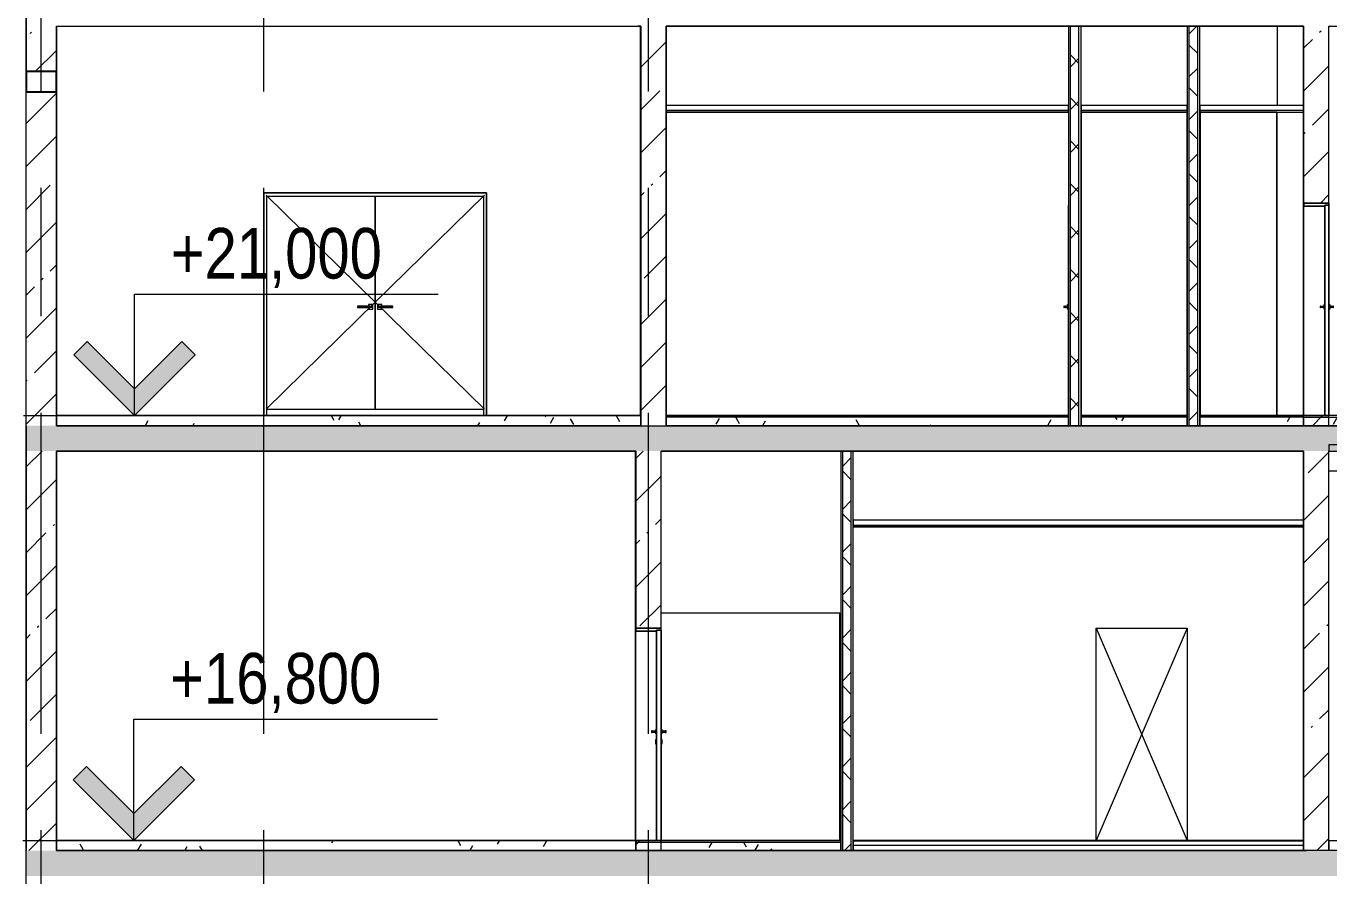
# Model space of a CAD drawing. Header units: millimetres. Extents: x 51154 to 151340, y -24069 to 30962.
# Drawn here: x 104182 to 117057, y 16450 to 24850 of the extents above; entities that cross this region are included whole.
import ezdxf

# ---------------------------------------------------------------- set-up
doc = ezdxf.new("R2010")
doc.units = ezdxf.units.MM
doc.linetypes.add('Осевые', pattern=[6350, 1270, -952.5, 3175, -952.5])
for name, color, linetype, lineweight in [('Высотные отметки', 7, 'Continuous', 9), ('Двери', 7, 'Continuous', 9), ('Каркас несущий', 7, 'Continuous', 9), ('Каркас_Импост', 7, 'Continuous', 9), ('Общие ребра', 7, 'Continuous', 9), ('Основа _2_-1', 7, 'Continuous', 9), ('Отделка 1 _4_-1', 7, 'Continuous', 9), ('Отделка 2 _5_-1', 7, 'Continuous', 9), ('Отметка проема', 7, 'Continuous', 9), ('Панель', 7, 'Continuous', 9), ('Перекрытия', 7, 'Continuous', 9), ('Потолки', 7, 'Continuous', 9), ('Стены', 7, 'Continuous', 9), ('Структура _1_', 7, 'Continuous', 18), ('Штриховка разреза-2', 7, 'Continuous', 9), ('Элементы узлов', 7, 'Continuous', 9)]:
    doc.layers.add(name, color=color, linetype=linetype, lineweight=lineweight)
for name, color, linetype, lineweight, true_color in [('Линии-2', 1, 'Continuous', 25, 0xff0000), ('Оси-3', 7, 'Осевые', 9, 0xaaaaaa), ('Штриховка разреза-1', 7, 'Continuous', 5, 0x787878)]:
    doc.layers.add(name, color=color, linetype=linetype, lineweight=lineweight, true_color=true_color)
doc.styles.add('Arial Narrow', font='ARIALN.TTF', dxfattribs={"height": 500})
pattern_1 = [(45, (99498.54, 6475), (-424.264, 424.264), [600, -100, 20, -100]), (45, (99498.54, 6899), (-424.264, 424.264), [])]
pattern_2 = [(45, (99498.54, 6475), (-212.132, 212.132), []), (135, (99498.54, 6475), (-212.132, -212.132), [])]
pattern_3 = [(0, (99498.54, 6475), (812.8, 203.2), [67.056, -542.544, 67.056, -542.544, -3251.2]), (0, (99498.54, 6475), (812.8, 203.2), [-1219.2, 67.056, -1152.144, 67.056, -542.544, -1422.4]), (0, (99498.54, 6475), (812.8, 203.2), [-3048, 67.056, -339.344, 67.056, -948.944]), (120, (99803.34, 6576.6), (-582.3764, 602.3054), [67.056, -542.544, 67.056, -3793.744]), (120, (99803.34, 6576.6), (-582.3764, 602.3054), [-676.656, -542.544, 67.056, -1152.144, -2032]), (120, (99803.34, 6576.6), (-582.3764, 602.3054), [-2438.4, 67.056, -542.544, 67.056, -1355.344]), (120, (99803.34, 6576.6), (-582.3764, 602.3054), [-3115.056, -339.344, 67.056, -948.944]), (240, (99904.94, 6983), (-230.4236, -805.5054), [67.056, -542.544, 67.056, -542.544, -3251.2]), (240, (99904.94, 6983), (-230.4236, -805.5054), [-1219.2, 67.056, -1152.144, 67.056, -542.544, -1422.4]), (240, (99904.94, 6983), (-230.4236, -805.5054), [-3048, 67.056, -339.344, 67.056, -948.944])]

# ---------------------------------------------------------------- blocks, each defined once
blk = doc.blocks.new('Дверь - Однопольная - ДВ11_21х7-6240655-Разрез 1-1')
at = {"layer": 'Двери'}
for p, q in [((114436, 22083), (114436, 22068)), ((114437, 22083), (114437, 22068)), ((114437, 22083), (114437, 22083)), ((114441, 22083), (114437, 22083)), ((114437, 22083), (114442, 22083)), ((114442, 22068), (114437, 22068)), ((114437, 22068), (114441, 22068)), ((114437, 22068), (114437, 22068)), ((114442, 22083), (114450, 22083)), ((114442, 22068), (114442, 22083)), ((114450, 22068), (114442, 22068)), ((114450, 22083), (114453, 22083)), ((114453, 22083), (114450, 22083)), ((114450, 22083), (114474, 22083)), ((114450, 22068), (114450, 22083)), ((114450, 22068), (114450, 22083)), ((114474, 22068), (114450, 22068)), ((114450, 22068), (114453, 22068)), ((114453, 22068), (114450, 22068)), ((114453, 22068), (114453, 22083)), ((114474, 22053), (114474, 22098)), ((114474, 22098), (114482, 22098)), ((114474, 22083), (114474, 22068)), ((114482, 22053), (114474, 22053)), ((114482, 22098), (114482, 22053))]:
    blk.add_line(p, q, dxfattribs=at)
at = {"layer": 'Каркас_Импост'}
for p, q in [((114482, 23100), (114482, 21000)), ((114482, 21000), (114482, 23080)), ((114607, 23100), (114607, 21000)), ((114607, 23070), (114607, 21000))]:
    blk.add_line(p, q, dxfattribs=at)
at = {"layer": 'Панель'}
blk.add_line((114482, 21000), (114482, 23079), dxfattribs=at)
blk = doc.blocks.new('Дверь - Двупольная_001 - ДВ18_22-22-5656650-Разрез 1-1')
at = {"layer": 'Двери'}
for p, q in [((107458, 22083), (107458, 22068)), ((107461, 22083), (107458, 22083)), ((107458, 22083), (107462, 22083)), ((107462, 22068), (107458, 22068)), ((107458, 22068), (107461, 22068)), ((107462, 22083), (107588, 22083)), ((107462, 22068), (107462, 22083)), ((107588, 22068), (107462, 22068)), ((107579, 22083), (107464, 22083)), ((107464, 22068), (107579, 22068)), ((107564, 22098), (107564, 22083)), ((107609, 22098), (107564, 22098)), ((107564, 22068), (107564, 22053)), ((107564, 22053), (107609, 22053)), ((107588, 22083), (107594, 22083)), ((107588, 22068), (107588, 22083)), ((107594, 22068), (107588, 22068)), ((107594, 22068), (107594, 22083)), ((107594, 22068), (107594, 22083)), ((107609, 22053), (107609, 22098)), ((107699, 22098), (107654, 22098)), ((107654, 22098), (107654, 22053)), ((107654, 22053), (107699, 22053)), ((107669, 22083), (107669, 22068)), ((107669, 22083), (107675, 22083)), ((107669, 22083), (107669, 22068)), ((107675, 22068), (107669, 22068)), ((107675, 22083), (107801, 22083)), ((107675, 22083), (107675, 22068)), ((107801, 22068), (107675, 22068)), ((107799, 22083), (107684, 22083)), ((107684, 22068), (107799, 22068)), ((107699, 22083), (107699, 22098)), ((107699, 22053), (107699, 22068)), ((107801, 22083), (107806, 22083)), ((107801, 22083), (107801, 22068)), ((107806, 22068), (107801, 22068)), ((107806, 22083), (107802, 22083)), ((107802, 22068), (107806, 22068)), ((107806, 22068), (107806, 22083))]:
    blk.add_line(p, q, dxfattribs=at)
at = {"layer": 'Каркас_Импост'}
for p, q in [((106532, 23200), (106532, 21000)), ((108732, 23200), (106532, 23200)), ((108732, 21000), (108732, 23200)), ((106562, 21000), (106562, 23170)), ((106562, 23170), (108702, 23170)), ((108702, 23170), (108702, 21000)), ((106562, 21000), (106532, 21000)), ((108732, 21000), (108702, 21000))]:
    blk.add_line(p, q, dxfattribs=at)
at = {"layer": 'Панель'}
for p, q in [((107632, 21064), (107632, 23170)), ((107632, 23170), (107632, 21064)), ((106562, 21064), (107632, 21064)), ((107632, 21064), (108702, 21064))]:
    blk.add_line(p, q, dxfattribs=at)
at = {"layer": 'Элементы узлов'}
for p, q in [((107632, 22122), (106553, 23179)), ((107632, 22122), (108711, 23179)), ((106553, 21064), (107632, 22122)), ((108711, 21064), (107632, 22122))]:
    blk.add_line(p, q, dxfattribs=at)
blk = doc.blocks.new('Дверь - Однопольная - ДВ11__21х9-6240743-Разрез 1-1')
at = {"layer": 'Двери'}
for p, q in [((116969, 22083), (116969, 22068)), ((116974, 22083), (116969, 22083)), ((116969, 22083), (116974, 22083)), ((116974, 22068), (116969, 22068)), ((116969, 22068), (116974, 22068)), ((116974, 22083), (116985, 22083)), ((116974, 22068), (116974, 22083)), ((116985, 22068), (116974, 22068)), ((116985, 22083), (116988, 22083)), ((116988, 22083), (116985, 22083)), ((116985, 22083), (117009, 22083)), ((116985, 22068), (116985, 22083)), ((116985, 22068), (116985, 22083)), ((117009, 22068), (116985, 22068)), ((116985, 22068), (116988, 22068)), ((116988, 22068), (116985, 22068)), ((116988, 22068), (116988, 22083)), ((117009, 22053), (117009, 22098)), ((117017, 22098), (117009, 22098)), ((117009, 22083), (117009, 22068)), ((117009, 22053), (117017, 22053)), ((117017, 22098), (117017, 22053)), ((117057, 22053), (117057, 22098)), ((117057, 22098), (117065, 22098)), ((117065, 22053), (117057, 22053)), ((117065, 22098), (117065, 22053)), ((117065, 22083), (117089, 22083)), ((117065, 22068), (117065, 22083)), ((117089, 22068), (117065, 22068)), ((117085, 22083), (117085, 22068)), ((117089, 22083), (117085, 22083)), ((117085, 22083), (117089, 22083)), ((117089, 22068), (117085, 22068)), ((117085, 22068), (117089, 22068)), ((117089, 22083), (117097, 22083)), ((117089, 22083), (117089, 22068)), ((117089, 22083), (117089, 22068)), ((117097, 22068), (117089, 22068)), ((117097, 22083), (117101, 22083)), ((117101, 22083), (117097, 22083)), ((117097, 22083), (117097, 22068)), ((117097, 22068), (117101, 22068)), ((117101, 22068), (117097, 22068)), ((117101, 22068), (117101, 22083)), ((117101, 22083), (117101, 22083)), ((117101, 22068), (117101, 22068)), ((117102, 22068), (117102, 22083))]:
    blk.add_line(p, q, dxfattribs=at)
at = {"layer": 'Каркас_Импост'}
for p, q in [((116807, 23100), (116807, 23070)), ((117057, 23100), (116807, 23100)), ((116807, 23070), (117017, 23070)), ((117017, 23070), (116807, 23070)), ((116807, 21000), (116807, 23070)), ((117017, 23070), (117017, 23080)), ((117017, 23080), (117057, 23080)), ((117017, 21000), (117017, 23080)), ((117057, 23080), (117017, 23080)), ((117017, 23070), (117017, 21000)), ((117057, 23080), (117057, 23100)), ((117057, 23080), (117057, 21000)), ((117017, 21000), (116807, 21000)), ((117057, 21000), (117017, 21000))]:
    blk.add_line(p, q, dxfattribs=at)
at = {"layer": 'Панель'}
for p, q in [((117017, 23079), (117017, 21000)), ((117057, 23079), (117017, 23079)), ((117057, 21000), (117057, 23079)), ((117017, 21000), (117057, 21000))]:
    blk.add_line(p, q, dxfattribs=at)
blk = doc.blocks.new('Дверь-Проем - 900 x 2100-5819123-Разрез 1-1')
at = {"layer": 'Отметка проема'}
for p, q in [((115657, 18900), (114757, 16800)), ((114757, 18900), (115657, 16800))]:
    blk.add_line(p, q, dxfattribs=at)
blk = doc.blocks.new('Дверь - Полуторная_001 - ДВ3_21-15-6256138-Разрез 1-1')
at = {"layer": 'Двери'}
for p, q in [((110404, 17853), (110404, 17898)), ((110412, 17898), (110404, 17898)), ((110412, 17898), (110412, 17853)), ((110457, 17853), (110457, 17898)), ((110457, 17898), (110465, 17898)), ((110465, 17898), (110465, 17853)), ((110361, 17883), (110361, 17868)), ((110365, 17883), (110361, 17883)), ((110361, 17883), (110366, 17883)), ((110366, 17868), (110361, 17868)), ((110361, 17868), (110365, 17868)), ((110370, 17883), (110366, 17883)), ((110366, 17883), (110371, 17883)), ((110371, 17868), (110366, 17868)), ((110366, 17868), (110370, 17868)), ((110371, 17883), (110404, 17883)), ((110404, 17868), (110371, 17868)), ((110380, 17883), (110380, 17883)), ((110380, 17868), (110380, 17868)), ((110383, 17868), (110383, 17883)), ((110404, 17868), (110404, 17883)), ((110412, 17853), (110404, 17853)), ((110404, 17753), (110404, 17798)), ((110412, 17798), (110404, 17798)), ((110404, 17774), (110404, 17764)), ((110412, 17798), (110412, 17753)), ((110457, 17853), (110465, 17853)), ((110457, 17753), (110457, 17798)), ((110457, 17798), (110465, 17798)), ((110465, 17883), (110497, 17883)), ((110465, 17868), (110465, 17883)), ((110497, 17868), (110465, 17868)), ((110465, 17798), (110465, 17753)), ((110465, 17764), (110465, 17774)), ((110485, 17883), (110485, 17868)), ((110489, 17883), (110489, 17883)), ((110489, 17868), (110489, 17868)), ((110497, 17883), (110502, 17883)), ((110502, 17868), (110497, 17868)), ((110502, 17883), (110498, 17883)), ((110498, 17868), (110502, 17868)), ((110502, 17883), (110507, 17883)), ((110507, 17868), (110502, 17868)), ((110507, 17883), (110504, 17883)), ((110504, 17868), (110507, 17868)), ((110507, 17868), (110507, 17883)), ((110412, 17753), (110404, 17753)), ((110457, 17753), (110465, 17753))]:
    blk.add_line(p, q, dxfattribs=at)
at = {"layer": 'Каркас_Импост'}
for p, q in [((110207, 18900), (110207, 18870)), ((110457, 18900), (110207, 18900)), ((110207, 18870), (110412, 18870)), ((110207, 16800), (110207, 18870)), ((110412, 18870), (110207, 18870)), ((110412, 18870), (110412, 18880)), ((110412, 18880), (110457, 18880)), ((110457, 18880), (110412, 18880)), ((110412, 18880), (110412, 16800)), ((110412, 18870), (110412, 16800)), ((110457, 18880), (110457, 18900)), ((110457, 18880), (110457, 16800)), ((110412, 16800), (110207, 16800)), ((110457, 16800), (110412, 16800))]:
    blk.add_line(p, q, dxfattribs=at)
at = {"layer": 'Панель'}
for p, q in [((110412, 16800), (110412, 18879)), ((110412, 18879), (110457, 18879)), ((110412, 18879), (110412, 16800)), ((110457, 18879), (110412, 18879)), ((110457, 18879), (110457, 16800)), ((110457, 16800), (110457, 18879)), ((110457, 16800), (110412, 16800)), ((110412, 16800), (110457, 16800))]:
    blk.add_line(p, q, dxfattribs=at)
blk = doc.blocks.new('Высотные отметки - Высотная отметка - Стрелка-4455449-Разрез 1-1')
at = {"layer": 'Высотные отметки'}
blk.add_hatch(color=256, dxfattribs=at).paths.add_polyline_path([(148754, 733), (148287, 266), (147820, 733), (147687, 600), (148287, 0), (148887, 600)], flags=0)
for p, q in [((148287, 1200), (151287, 1200)), ((148287, 0), (148287, 1200)), ((147687, 600), (147820, 733)), ((147820, 733), (148287, 266)), ((148287, 266), (148754, 733)), ((148754, 733), (148887, 600)), ((148287, 0), (147687, 600)), ((148887, 600), (148287, 0)), ((147191, 0), (148584, 0))]:
    blk.add_line(p, q, dxfattribs=at)

msp = doc.modelspace()

# ---------------------------------------------------------------- hatches: boundary and pattern name
at = {"layer": 'Штриховка разреза-1'}
for points in [[(113758, 20985), (114481.6, 20985), (114481.6, 20988), (110506.6, 20988), (110506.6, 20985), (112994.5, 20985)], [(114606.6, 20985), (115656.6, 20985), (115656.6, 20988), (114606.6, 20988)], [(115781.6, 20985), (116806.6, 20985), (116806.6, 20988), (115781.6, 20988)]]:
    msp.add_hatch(color=256, dxfattribs=at).paths.add_polyline_path(points, flags=0)
at = {"layer": 'Штриховка разреза-2'}
h = msp.add_hatch(dxfattribs=at)
h.set_pattern_fill('FP_2', color=256, style=0, pattern_type=2)
h.set_pattern_definition(pattern_1)
h.paths.add_polyline_path([(104481.6, 20900), (104481.6, 24200), (104181.6, 24200), (104181.6, 20900), (104214.7, 20900)], flags=0)
h.paths.add_polyline_path([(104481.6, 24400), (104481.6, 24850), (104181.6, 24850), (104181.6, 24400)], flags=0)
h = msp.add_hatch(dxfattribs=at)
h.set_pattern_fill('FP_2', color=256, style=0, pattern_type=2)
h.set_pattern_definition(pattern_1)
h.paths.add_polyline_path([(110256.6, 20900), (110506.6, 20900), (110506.6, 24850), (110256.6, 24850), (110256.6, 21190.8)], flags=0)
h = msp.add_hatch(dxfattribs=at)
h.set_pattern_fill('FP_6', color=256, style=0, pattern_type=2)
h.set_pattern_definition(pattern_2)
h.paths.add_polyline_path([(114521.4, 20900), (114586.6, 20900), (114586.6, 24850), (114501.6, 24850), (114501.6, 20900)], flags=0)
h = msp.add_hatch(dxfattribs=at)
h.set_pattern_fill('FP_6', color=256, style=0, pattern_type=2)
h.set_pattern_definition(pattern_2)
h.paths.add_polyline_path([(115676.6, 20900), (115761.6, 20900), (115761.6, 24850), (115676.6, 24850), (115676.6, 21190.8)], flags=0)
h = msp.add_hatch(dxfattribs=at)
h.set_pattern_fill('FP_2', color=256, style=0, pattern_type=2)
h.set_pattern_definition(pattern_1)
h.paths.add_polyline_path([(116806.6, 20900), (117056.6, 20900), (117056.6, 21000), (116806.6, 21000)], flags=0)
h.paths.add_polyline_path([(116806.6, 23100), (117056.6, 23100), (117056.6, 24850), (116806.6, 24850), (116806.6, 23137.4)], flags=0)
h = msp.add_hatch(dxfattribs=at)
h.set_pattern_fill('FP_4', color=256, style=0, pattern_type=2)
h.set_pattern_definition(pattern_3)
h.paths.add_polyline_path([(109940.6, 20900), (110256.6, 20900), (110256.6, 20998), (104481.6, 20998), (104481.6, 20900), (109177.2, 20900)], flags=0)
h = msp.add_hatch(dxfattribs=at)
h.set_pattern_fill('FP_2', color=256, style=0, pattern_type=2)
h.set_pattern_definition(pattern_1)
h.paths.add_polyline_path([(73881.6, 20650), (82081.6, 20650), (82081.6, 20900), (73881.6, 20900), (73881.6, 20801.5)], flags=0)
h.paths.add_polyline_path([(110704.1, 20650), (119106.6, 20650), (119106.6, 20700), (119356.6, 20700), (119356.6, 20900), (104181.6, 20900), (104181.6, 20650), (110456.6, 20650)], flags=0)
h.paths.add_polyline_path([(129081.6, 20650), (129081.6, 20900), (121621.6, 20900), (121621.6, 20700), (121871.6, 20700), (121871.6, 20650), (129027.3, 20650)], flags=0)
h = msp.add_hatch(dxfattribs=at)
h.set_pattern_fill('FP_4', color=256, style=0, pattern_type=2)
h.set_pattern_definition(pattern_3)
h.paths.add_polyline_path([(113758, 20900), (114481.6, 20900), (114481.6, 20985), (110506.6, 20985), (110506.6, 20900), (112994.5, 20900)], flags=0)
h = msp.add_hatch(dxfattribs=at)
h.set_pattern_fill('FP_4', color=256, style=0, pattern_type=2)
h.set_pattern_definition(pattern_3)
h.paths.add_polyline_path([(114606.6, 20900), (115656.6, 20900), (115656.6, 20985), (114606.6, 20985)], flags=0)
h = msp.add_hatch(dxfattribs=at)
h.set_pattern_fill('FP_4', color=256, style=0, pattern_type=2)
h.set_pattern_definition(pattern_3)
h.paths.add_polyline_path([(115781.6, 20900), (116806.6, 20900), (116806.6, 20985), (115781.6, 20985)], flags=0)
h = msp.add_hatch(dxfattribs=at)
h.set_pattern_fill('FP_4', color=256, style=0, pattern_type=2)
h.set_pattern_definition(pattern_3)
h.paths.add_polyline_path([(119102.2, 20900), (119356.6, 20900), (119356.6, 20980), (116806.6, 20980), (116806.6, 20900), (118338.8, 20900)], flags=0)
h = msp.add_hatch(dxfattribs=at)
h.set_pattern_fill('FP_2', color=256, style=0, pattern_type=2)
h.set_pattern_definition(pattern_1)
h.paths.add_polyline_path([(104481.6, 16700), (104481.6, 20650), (104181.6, 20650), (104181.6, 16700), (104214.7, 16700)], flags=0)
h = msp.add_hatch(dxfattribs=at)
h.set_pattern_fill('FP_2', color=256, style=0, pattern_type=2)
h.set_pattern_definition(pattern_1)
h.paths.add_polyline_path([(110206.6, 16700), (110456.6, 16700), (110456.6, 16800), (110206.6, 16800)], flags=0)
h.paths.add_polyline_path([(110206.6, 18900), (110456.6, 18900), (110456.6, 20650), (110206.6, 20650), (110206.6, 20022.8)], flags=0)
h = msp.add_hatch(dxfattribs=at)
h.set_pattern_fill('FP_6', color=256, style=0, pattern_type=2)
h.set_pattern_definition(pattern_2)
h.paths.add_polyline_path([(112251.6, 16700), (112336.6, 16700), (112336.6, 20650), (112251.6, 20650), (112251.6, 16908.3)], flags=0)
h = msp.add_hatch(dxfattribs=at)
h.set_pattern_fill('FP_2', color=256, style=0, pattern_type=2)
h.set_pattern_definition(pattern_1)
h.paths.add_polyline_path([(116811.8, 16700), (117056.6, 16700), (117056.6, 20650), (116806.6, 20650), (116806.6, 16700)], flags=0)
h = msp.add_hatch(dxfattribs=at)
h.set_pattern_fill('FP_4', color=256, style=0, pattern_type=2)
h.set_pattern_definition(pattern_3)
h.paths.add_polyline_path([(109940.6, 16700), (110206.6, 16700), (110206.6, 16798), (104481.6, 16798), (104481.6, 16700), (109177.2, 16700)], flags=0)
h = msp.add_hatch(dxfattribs=at)
h.set_pattern_fill('FP_4', color=256, style=0, pattern_type=2)
h.set_pattern_definition(pattern_3)
h.paths.add_polyline_path([(110206.6, 16700), (112231.6, 16700), (112231, 16780), (110206.6, 16780)], flags=0)
h = msp.add_hatch(dxfattribs=at)
h.set_pattern_fill('FP_2', color=256, style=0, pattern_type=2)
h.set_pattern_definition(pattern_1)
h.paths.add_polyline_path([(57031.6, 16450), (57336.6, 16450), (57336.6, 16700), (57031.6, 16700), (57031.6, 16519)], flags=0)
h.paths.add_polyline_path([(71767.4, 16450), (82081.6, 16450), (82081.6, 16700), (71731.6, 16700), (71731.6, 16450)], flags=0)
h.paths.add_polyline_path([(129081.6, 16450), (129081.6, 16700), (104181.6, 16700), (104181.6, 16450), (129027.3, 16450)], flags=0)

# ---------------------------------------------------------------- linework, layer by layer
at = {"layer": 'Высотные отметки'}
for p, q in [((104801.6, 21000), (105209, 21000)), ((105209, 21000), (105252.7, 21000)), ((104990.6, 16800), (105066.5, 16800)), ((105066.5, 16800), (105246.9, 16800))]:
    msp.add_line(p, q, dxfattribs=at)
at = {"layer": 'Каркас несущий'}
for p, q in [((104181.6, 24900), (104181.6, 24846)), ((104181.6, 24845), (104181.6, 24300))]:
    msp.add_line(p, q, dxfattribs=at)
at = {"layer": 'Линии-2'}
for p, q in [((104481.6, 24400), (104181.6, 24400)), ((104181.6, 24400), (104181.6, 24200)), ((104481.6, 24200), (104481.6, 24400)), ((104181.6, 24200), (104481.6, 24200))]:
    msp.add_line(p, q, dxfattribs=at)
at = {"layer": 'Общие ребра'}
for p, q in [((114501.6, 20900), (114501.6, 24850)), ((114586.6, 20900), (114586.6, 24850)), ((115676.6, 20900), (115676.6, 24850)), ((115761.6, 20900), (115761.6, 24850)), ((117056.6, 23100), (117056.6, 24845)), ((110508.6, 24015), (110506.6, 24015)), ((114481.6, 24015), (114479.6, 24015)), ((114608.6, 24015), (114606.6, 24015)), ((115656.6, 24015), (115654.6, 24015)), ((115783.6, 24015), (115781.6, 24015)), ((116806.6, 24015), (116804.6, 24015)), ((116806.6, 24000), (116806.6, 23100)), ((110256.6, 20998), (104481.6, 20998)), ((114481.6, 20988), (110506.6, 20988)), ((115656.6, 20988), (114606.6, 20988)), ((116806.6, 20988), (115781.6, 20988)), ((119356.6, 20980), (116806.6, 20980)), ((110206.6, 20645), (110204.6, 20645)), ((110456.6, 18900), (110456.6, 20645)), ((112251.6, 16700), (112251.6, 20650)), ((112336.6, 16700), (112336.6, 20650)), ((117058.6, 20660), (117056.6, 20660)), ((117056.6, 16800), (117056.6, 20645)), ((112358.6, 19915), (112356.6, 19915)), ((116806.6, 19915), (116804.6, 19915)), ((110206.6, 16798), (104481.6, 16798)), ((112231.6, 16780), (110206.6, 16780)), ((116806.6, 16752.5), (112356.6, 16752.5))]:
    msp.add_line(p, q, dxfattribs=at)
at = {"layer": 'Оси-3'}
for p, q in [((104331.6, -22468.7), (104331.6, 29000)), ((106531.6, -22468.7), (106531.6, 29000)), ((110331.6, -22468.7), (110331.6, 29000))]:
    msp.add_line(p, q, dxfattribs=at)
at = {"layer": 'Основа _2_-1'}
for p, q in [((114586.6, 24850), (114501.6, 24850)), ((115761.6, 24850), (115676.6, 24850)), ((104481.6, 20998), (104481.6, 20900)), ((110256.6, 20900), (110256.6, 20998)), ((104481.6, 20900), (110256.6, 20900)), ((114501.6, 20900), (114586.6, 20900)), ((115676.6, 20900), (115761.6, 20900)), ((116806.6, 20980), (116806.6, 20900)), ((116806.6, 20900), (119356.6, 20900)), ((112336.6, 20650), (112251.6, 20650)), ((104481.6, 16798), (104481.6, 16700)), ((110206.6, 16700), (110206.6, 16798)), ((110206.6, 16780), (110206.6, 16700)), ((112231.6, 16700), (112231.6, 16780)), ((104481.6, 16700), (110206.6, 16700)), ((110206.6, 16700), (112231.6, 16700)), ((112251.6, 16700), (112336.6, 16700))]:
    msp.add_line(p, q, dxfattribs=at)
at = {"layer": 'Отделка 1 _4_-1'}
for p, q in [((114481.6, 24850), (114481.6, 24000)), ((114501.6, 24850), (114481.6, 24850)), ((114606.6, 24850), (114586.6, 24850)), ((114606.6, 24000), (114606.6, 24850)), ((115656.6, 24850), (115656.6, 20900)), ((115676.6, 24850), (115656.6, 24850)), ((115781.6, 24850), (115761.6, 24850)), ((115781.6, 20900), (115781.6, 24850)), ((110256.6, 21000), (104481.6, 21000)), ((104481.6, 21000), (104481.6, 20998)), ((110256.6, 20998), (110256.6, 21000)), ((114481.6, 21000), (110506.6, 21000)), ((110506.6, 21000), (110506.6, 20988)), ((110506.6, 20988), (110506.6, 20985)), ((114481.6, 21000), (114481.6, 20900)), ((114481.6, 20988), (114481.6, 21000)), ((114481.6, 20985), (114481.6, 20988)), ((114606.6, 20900), (114606.6, 21000)), ((115656.6, 21000), (114606.6, 21000)), ((114606.6, 21000), (114606.6, 20988)), ((114606.6, 20988), (114606.6, 20985)), ((115656.6, 20988), (115656.6, 21000)), ((115656.6, 20985), (115656.6, 20988)), ((116806.6, 21000), (115781.6, 21000)), ((115781.6, 21000), (115781.6, 20988)), ((115781.6, 20988), (115781.6, 20985)), ((116806.6, 20988), (116806.6, 21000)), ((119356.6, 21000), (116806.6, 21000)), ((116806.6, 21000), (116806.6, 20980)), ((116806.6, 20985), (116806.6, 20988)), ((114481.6, 20900), (114501.6, 20900)), ((114586.6, 20900), (114606.6, 20900)), ((115656.6, 20900), (115676.6, 20900)), ((115761.6, 20900), (115781.6, 20900)), ((112231.6, 20650), (112231.6, 16700)), ((112251.6, 20650), (112231.6, 20650)), ((112356.6, 20650), (112336.6, 20650)), ((112356.6, 16700), (112356.6, 20650)), ((110206.6, 16800), (104481.6, 16800)), ((104481.6, 16800), (104481.6, 16798)), ((112231.6, 16800), (110206.6, 16800)), ((110206.6, 16800), (110206.6, 16780)), ((110206.6, 16798), (110206.6, 16800)), ((112231.6, 16780), (112231.6, 16800)), ((112231.6, 16700), (112251.6, 16700)), ((112336.6, 16700), (112356.6, 16700))]:
    msp.add_line(p, q, dxfattribs=at)
at = {"layer": 'Отделка 2 _5_-1'}
for p, q in [((110508.6, 24000), (114479.6, 24000)), ((114608.6, 24000), (115654.6, 24000)), ((115783.6, 24000), (116804.6, 24000)), ((112358.6, 19900), (116804.6, 19900)), ((116806.6, 16800), (112356.6, 16800)), ((112356.6, 16800), (112356.6, 16793)), ((116806.6, 16793), (116806.6, 16800))]:
    msp.add_line(p, q, dxfattribs=at)
at = {"layer": 'Перекрытия'}
for p, q in [((104481.6, 21000), (104481.6, 20900)), ((104481.6, 21000), (104481.6, 20900)), ((104481.6, 21000), (106531.6, 21000)), ((104481.6, 21000), (106531.6, 21000)), ((108731.6, 21000), (110231.6, 21000)), ((108731.6, 21000), (110231.6, 21000)), ((110256.6, 21000), (110256.6, 20900)), ((110256.6, 21000), (110256.6, 20900)), ((114481.6, 21000), (114481.6, 20900)), ((114606.6, 21000), (115656.6, 21000)), ((115781.6, 21000), (116806.6, 21000)), ((116806.6, 21000), (116806.6, 20900)), ((116806.6, 21000), (116806.6, 20900)), ((116806.6, 21000), (117056.6, 21000)), ((104181.6, 20650), (104181.6, 20900)), ((106531.6, 20900), (104481.6, 20900)), ((106531.6, 20900), (104481.6, 20900)), ((105981.6, 20900), (106561.6, 20900)), ((105981.6, 20900), (106561.6, 20900)), ((105981.6, 20900), (106561.6, 20900)), ((110256.6, 20900), (108731.6, 20900)), ((110256.6, 20900), (108731.6, 20900)), ((116806.6, 20900), (114481.6, 20900)), ((116606.6, 20900), (116806.6, 20900)), ((117056.6, 20900), (116806.6, 20900)), ((106561.6, 20650), (105981.6, 20650)), ((106561.6, 20650), (105981.6, 20650)), ((106561.6, 20650), (105981.6, 20650)), ((116731.6, 20650), (115131.6, 20650)), ((116806.6, 20650), (116606.6, 20650)), ((119106.6, 20450), (117056.6, 20450)), ((110206.6, 16800), (110206.6, 16700)), ((110206.6, 16800), (110206.6, 16700)), ((110206.6, 16800), (110456.6, 16800)), ((110206.6, 16800), (110456.6, 16800)), ((110206.6, 16800), (110456.6, 16800)), ((112231.6, 16800), (112231.6, 16700)), ((116806.6, 16700), (116806.6, 16800)), ((116806.6, 16800), (116806.6, 16700)), ((116806.6, 16800), (116806.6, 16700)), ((117056.6, 16800), (117056.6, 16700)), ((104481.6, 16700), (106381.6, 16700)), ((105911.6, 16700), (106561.6, 16700)), ((106031.6, 16700), (106531.6, 16700)), ((110456.6, 16700), (106491.6, 16700)), ((110456.6, 16700), (110206.6, 16700)), ((110456.6, 16700), (110206.6, 16700)), ((112256.6, 16700), (112231.6, 16700)), ((112256.6, 16700), (112231.6, 16700)), ((112256.6, 16700), (112231.6, 16700)), ((114756.6, 16700), (112356.6, 16700)), ((114631.6, 16700), (114931.6, 16700)), ((116806.6, 16700), (115656.6, 16700)), ((116431.6, 16700), (116831.6, 16700)), ((117056.6, 16700), (116806.6, 16700)), ((117056.6, 16700), (116806.6, 16700)), ((129081.6, 16700), (117027.1, 16700)), ((117056.6, 16700), (117031.6, 16700))]:
    msp.add_line(p, q, dxfattribs=at)
at = {"layer": 'Потолки'}
for p, q in [((114481.6, 24000), (114481.6, 24065)), ((116806.6, 24000), (116806.6, 24065))]:
    msp.add_line(p, q, dxfattribs=at)
at = {"layer": 'Стены'}
for p, q in [((104181.6, 12500), (104181.6, 27592.2)), ((105161.6, 24845), (105161.6, 24850)), ((105171.6, 24845), (105171.6, 24850)), ((107571.6, 24850), (107571.6, 24845)), ((107581.6, 24850), (107581.6, 24845)), ((110256.6, 24850), (110231.6, 24850)), ((110256.6, 20900), (110256.6, 24850)), ((115656.6, 24850), (110506.6, 24850)), ((110506.6, 24850), (110506.6, 20900)), ((115656.6, 24850), (114606.6, 24850)), ((116806.6, 24850), (115781.6, 24850)), ((116806.6, 24850), (115781.6, 24850)), ((116806.6, 24850), (116544.6, 24850)), ((116544.6, 24850), (116544.6, 24065)), ((116806.6, 21000), (116806.6, 24850)), ((116806.6, 20900), (116806.6, 24850)), ((116806.6, 21000), (116806.6, 24850)), ((110254.6, 24845), (104483.6, 24845)), ((104483.6, 24845), (104483.6, 21000)), ((110254.6, 21000), (110254.6, 24845)), ((114481.6, 24000), (110508.6, 24000)), ((110508.6, 24000), (110508.6, 21000)), ((115654.6, 24000), (114608.6, 24000)), ((114608.6, 24000), (114608.6, 21000)), ((115654.6, 21000), (115654.6, 24000)), ((116542.6, 24000), (115783.6, 24000)), ((115783.6, 24000), (115783.6, 21000)), ((116542.6, 24000), (116804.6, 24000)), ((116542.6, 24000), (116542.6, 21000)), ((116542.6, 21000), (116542.6, 24000)), ((116804.6, 21000), (116804.6, 24000)), ((106531.6, 21074), (106531.6, 23200)), ((106531.6, 23200), (108731.6, 23200)), ((108731.6, 23200), (108731.6, 21074)), ((104481.6, 23100), (104481.6, 21010)), ((104481.6, 23100), (104481.6, 21010)), ((116806.6, 21010), (116806.6, 23100)), ((116806.6, 21010), (116806.6, 23100)), ((116806.6, 21010), (116806.6, 23100)), ((116806.6, 23100), (117056.6, 23100)), ((116806.6, 23100), (117056.6, 23100)), ((116806.6, 23100), (117056.6, 23100)), ((117056.6, 23100), (116806.6, 23100)), ((117056.6, 23100), (117056.6, 21010)), ((117056.6, 23100), (117056.6, 21010)), ((104481.6, 21010), (104481.6, 21000)), ((104481.6, 21010), (104481.6, 21000)), ((104483.6, 21000), (106531.6, 21000)), ((106531.6, 21064), (106531.6, 21074)), ((106531.6, 21000), (106531.6, 21064)), ((108731.6, 21074), (108731.6, 21064)), ((108731.6, 21064), (108731.6, 21000)), ((108731.6, 21000), (110254.6, 21000)), ((110508.6, 21000), (114481.6, 21000)), ((114606.6, 21000), (115656.6, 21000)), ((114606.6, 21000), (115654.6, 21000)), ((114608.6, 21000), (115654.6, 21000)), ((115781.6, 21000), (116806.6, 21000)), ((115783.6, 21000), (116542.6, 21000)), ((116542.6, 21000), (116804.6, 21000)), ((116544.6, 21000), (116806.6, 21000)), ((116806.6, 21000), (116806.6, 21010)), ((116806.6, 21000), (116806.6, 21010)), ((116806.6, 21000), (116806.6, 21010)), ((116806.6, 21000), (117056.6, 21000)), ((116806.6, 21000), (117056.6, 21000)), ((116806.6, 21000), (117056.6, 21000)), ((116806.6, 21000), (117056.6, 21000)), ((117056.6, 21010), (117056.6, 21000)), ((117056.6, 21010), (117056.6, 21000)), ((104481.6, 20900), (106261.6, 20900)), ((106261.6, 20900), (107471.6, 20900)), ((107471.6, 20900), (108281.6, 20900)), ((108481.6, 20900), (116782.5, 20900)), ((110231.6, 20900), (110256.6, 20900)), ((110506.6, 20900), (116806.6, 20900)), ((110206.6, 20650), (104481.6, 20650)), ((104481.6, 20650), (104481.6, 16700)), ((110204.6, 20645), (104483.6, 20645)), ((104483.6, 20645), (104483.6, 16800)), ((110204.6, 16800), (110204.6, 20645)), ((112231, 20650), (110456.6, 20650)), ((112506.6, 20650), (112356.6, 20650)), ((116806.6, 20650), (112506.6, 20650)), ((116806.6, 16700), (116806.6, 20650)), ((116804.6, 19900), (112358.6, 19900)), ((116804.6, 16800), (116804.6, 19900)), ((110206.6, 16700), (110206.6, 19050)), ((110456.6, 19050), (112224.1, 19050)), ((112222.1, 16800), (112222.1, 19050)), ((112224.1, 19050), (112224.1, 16800)), ((104481.6, 18900), (104481.6, 16810)), ((110456.6, 18900), (110206.6, 18900)), ((110456.6, 18900), (110206.6, 18900)), ((110206.6, 18900), (110456.6, 18900)), ((110206.6, 16810), (110206.6, 18900)), ((110206.6, 16810), (110206.6, 18900)), ((110206.6, 16810), (110206.6, 18900)), ((114756.6, 16800), (114756.6, 18900)), ((114756.6, 18900), (115656.6, 18900)), ((114756.6, 16800), (114756.6, 18900)), ((114756.6, 18900), (115656.6, 18900)), ((115656.6, 18900), (115656.6, 16800)), ((115656.6, 18900), (115656.6, 16800)), ((116806.6, 16810), (116806.6, 18900)), ((116806.6, 16800), (116806.6, 18900)), ((104481.6, 16810), (104481.6, 16800)), ((104483.6, 16800), (110204.6, 16800)), ((110206.6, 16800), (110206.6, 16810)), ((110206.6, 16800), (110206.6, 16810)), ((110206.6, 16800), (110206.6, 16810)), ((110206.6, 16800), (110456.6, 16800)), ((110206.6, 16800), (110456.6, 16800)), ((110206.6, 16800), (110456.6, 16800)), ((110206.6, 16800), (112222.1, 16800)), ((112358.6, 16800), (114756.6, 16800)), ((115656.6, 16800), (114756.6, 16800)), ((114756.6, 16800), (115656.6, 16800)), ((115656.6, 16800), (116804.6, 16800)), ((116806.6, 16800), (116806.6, 16810)), ((117056.6, 16800), (117331.6, 16800)), ((104481.6, 16700), (110206.6, 16700)), ((112224.1, 16700), (112231, 16700)), ((112356.6, 16700), (112506.6, 16700)), ((112506.6, 16700), (116806.6, 16700))]:
    msp.add_line(p, q, dxfattribs=at)
at = {"layer": 'Структура _1_'}
for p, q in [((104181.6, 25100), (104181.6, 24850)), ((104481.6, 20900), (104481.6, 24850)), ((104481.6, 24850), (110256.6, 24850)), ((110256.6, 24850), (110256.6, 20900)), ((110506.6, 20900), (110506.6, 24850)), ((110506.6, 24850), (116806.6, 24850)), ((116806.6, 24850), (116806.6, 24000)), ((117056.6, 24845), (117056.6, 24850)), ((117056.6, 24850), (119106.6, 24850)), ((114481.6, 24065), (110506.6, 24065)), ((110506.6, 24065), (110506.6, 24015)), ((110506.6, 24015), (110506.6, 24000)), ((114479.6, 24015), (110508.6, 24015)), ((114481.6, 24015), (114481.6, 24065)), ((114481.6, 24000), (114481.6, 24015)), ((114481.6, 24000), (114481.6, 21000)), ((115656.6, 24065), (114606.6, 24065)), ((114606.6, 24065), (114606.6, 24015)), ((114606.6, 24015), (114606.6, 24000)), ((114606.6, 21000), (114606.6, 24000)), ((115654.6, 24015), (114608.6, 24015)), ((115656.6, 24015), (115656.6, 24065)), ((115656.6, 24000), (115656.6, 24015)), ((116806.6, 24065), (115781.6, 24065)), ((115781.6, 24065), (115781.6, 24015)), ((115781.6, 24015), (115781.6, 24000)), ((116804.6, 24015), (115783.6, 24015)), ((116806.6, 24015), (116806.6, 24065)), ((116806.6, 24000), (116806.6, 24015)), ((116806.6, 23100), (117056.6, 23100)), ((116806.6, 21000), (116806.6, 20900)), ((117056.6, 21000), (116806.6, 21000)), ((117056.6, 20900), (117056.6, 21000)), ((104181.6, 20900), (104181.6, 20650)), ((110256.6, 20900), (104481.6, 20900)), ((110506.6, 20985), (110506.6, 20900)), ((114481.6, 20985), (110506.6, 20985)), ((116806.6, 20900), (110506.6, 20900)), ((110506.6, 20900), (114481.6, 20900)), ((114481.6, 20900), (114481.6, 20985)), ((114606.6, 20985), (114606.6, 20900)), ((115656.6, 20985), (114606.6, 20985)), ((114606.6, 20900), (115656.6, 20900)), ((115656.6, 20900), (115656.6, 20985)), ((115781.6, 20985), (115781.6, 20900)), ((116806.6, 20985), (115781.6, 20985)), ((115781.6, 20900), (116806.6, 20900)), ((116806.6, 20900), (116806.6, 20985)), ((119106.6, 20900), (117056.6, 20900)), ((104181.6, 20650), (104181.6, 16700)), ((104481.6, 16700), (104481.6, 20650)), ((104481.6, 20650), (110206.6, 20650)), ((110204.6, 20645), (110204.6, 16800)), ((110206.6, 20650), (110206.6, 18900)), ((110206.6, 16800), (110206.6, 20645)), ((110456.6, 20645), (110456.6, 20650)), ((110456.6, 20650), (116806.6, 20650)), ((116806.6, 20650), (116806.6, 16700)), ((119106.6, 20710), (117056.6, 20710)), ((117056.6, 20710), (117056.6, 20660)), ((117056.6, 20660), (117056.6, 20645)), ((117056.6, 20645), (117056.6, 20650)), ((117056.6, 20650), (119106.6, 20650)), ((116806.6, 19965), (112356.6, 19965)), ((112356.6, 19965), (112356.6, 19915)), ((116806.6, 19915), (116806.6, 19965)), ((112356.6, 19915), (112356.6, 19900)), ((116804.6, 19915), (112358.6, 19915)), ((116806.6, 19900), (116806.6, 19915)), ((110206.6, 18900), (110456.6, 18900)), ((110204.6, 16800), (110206.6, 16800)), ((110456.6, 16800), (110206.6, 16800)), ((110206.6, 16800), (110206.6, 16700)), ((110456.6, 16700), (110456.6, 16800)), ((112356.6, 16793), (112356.6, 16752.5)), ((116806.6, 16793), (112356.6, 16793)), ((112356.6, 16752.5), (112356.6, 16700)), ((116806.6, 16752.5), (116806.6, 16793)), ((116806.6, 16700), (116806.6, 16752.5)), ((117056.6, 16700), (117056.6, 16800)), ((116806.6, 16700), (104481.6, 16700)), ((110206.6, 16700), (110456.6, 16700)), ((112356.6, 16700), (116806.6, 16700)), ((119106.6, 16700), (117056.6, 16700))]:
    msp.add_line(p, q, dxfattribs=at)

# ---------------------------------------------------------------- block references
at = {"layer": 'Высотные отметки'}
for p in [(-43034.3, 21000), (-43040, 16800)]:
    msp.add_blockref('Высотные отметки - Высотная отметка - Стрелка-4455449-Разрез 1-1', p, dxfattribs=at)
at = {"layer": 'Двери'}
for name in ['Дверь - Двупольная_001 - ДВ18_22-22-5656650-Разрез 1-1', 'Дверь - Однопольная - ДВ11_21х7-6240655-Разрез 1-1', 'Дверь - Однопольная - ДВ11__21х9-6240743-Разрез 1-1', 'Дверь - Полуторная_001 - ДВ3_21-15-6256138-Разрез 1-1', 'Дверь-Проем - 900 x 2100-5819123-Разрез 1-1']:
    msp.add_blockref(name, (0, 0), dxfattribs=at)

# ---------------------------------------------------------------- texts
at = {"layer": 'Высотные отметки', "char_height": 500, "width": 2499.191, "attachment_point": 1, "line_spacing_factor": 0.974696, "style": 'Arial Narrow'}
for s, insert in [('+21,000', (105611.3, 22854.3)), ('+16,800', (105605.6, 18654.3))]:
    msp.add_mtext(s, dxfattribs=dict(at, insert=insert))

doc.saveas('drawing.dxf')
